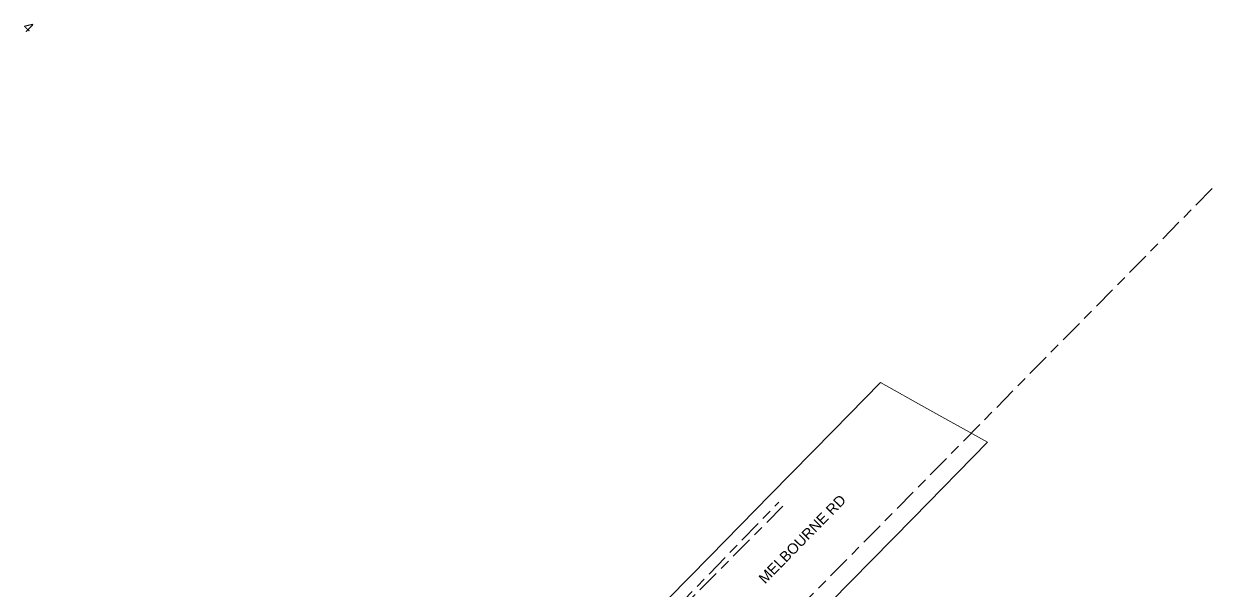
# Model space of a CAD drawing. Header units: metres. Extents: x 305584 to 306382, y 6248516 to 6249160.
# Drawn here: x 306165.3 to 306371.1, y 6249061.9 to 6249160.1 of the extents above; entities that cross this region are included whole.
import ezdxf

# ---------------------------------------------------------------- set-up
doc = ezdxf.new("R2010")
doc.units = ezdxf.units.M
doc.linetypes.add('Cable Exist UG', pattern=[8.2, 4, -1.2, 1.8, -1.2])
doc.layers.add('Cadastre Land Parcels_SP_EXT', color=9, linetype='Continuous', lineweight=5)
doc.layers.add('Cadastre Roads_SP_EXT', color=9, linetype='Continuous', lineweight=5)
for name, color, linetype in [('Mains_HV_EXT', 7, 'Continuous'), ('Mains_LV_EXT', 7, 'Continuous'), ('Mains_SL_EXT', 7, 'Continuous')]:
    doc.layers.add(name, color=color, linetype=linetype)
doc.styles.get("Standard").update_dxf_attribs({"font": 'arial.ttf'})

msp = doc.modelspace()

# ---------------------------------------------------------------- linework, layer by layer
at = {"layer": 'Cadastre Roads_SP_EXT', "linetype": 'Continuous'}
msp.add_lwpolyline([(306332.22, 6249087.56), (306321.69, 6249093.43), (306313.65, 6249097.91), (306305.48, 6249089.57), (306294.64, 6249078.5), (306284.1, 6249067.74), (306273.4, 6249056.82), (306254.51, 6249037.54), (306263.71, 6249030.66), (306271, 6249025.2), (306280.62, 6249035), (306292.19, 6249046.78), (306305.03, 6249059.86), (306319.31, 6249074.41), (306332.22, 6249087.56)], close=True, dxfattribs=at)
at = {"layer": 'Mains_HV_EXT', "linetype": 'Cable Exist UG'}
msp.add_lwpolyline([(306371.13, 6249131.52), (306181.51, 6248938.94)], dxfattribs=at)
at = {"layer": 'Mains_LV_EXT', "linetype": 'Cable Exist UG'}
msp.add_lwpolyline([(306296.78, 6249076.49), (306237.62, 6249016.84), (306247.49, 6249009.67), (306225.74, 6248987.65), (306227.18, 6248986.19), (306185.03, 6248943.34), (306189.94, 6248938.47), (306186.31, 6248933.21)], dxfattribs=at)
at = {"layer": 'Mains_SL_EXT', "linetype": 'Cable Exist UG'}
msp.add_lwpolyline([(306194.71, 6248928.33), (306187.53, 6248949.58), (306220.78, 6248983.06), (306220.68, 6248988.09), (306244.78, 6249013.53), (306244.08, 6249023.45), (306296.06, 6249077.19)], dxfattribs=at)

# ---------------------------------------------------------------- texts
at = {"layer": 'Cadastre Land Parcels_SP_EXT'}
msp.add_text('4', height=1.8, rotation=316.3204, dxfattribs=at).set_placement((306164.97, 6249159.37))
at = {"layer": 'Cadastre Roads_SP_EXT'}
msp.add_text('MELBOURNE RD', height=1.8, rotation=45.5566, dxfattribs=at).set_placement((306293.68, 6249062.93))

doc.saveas('drawing.dxf')
